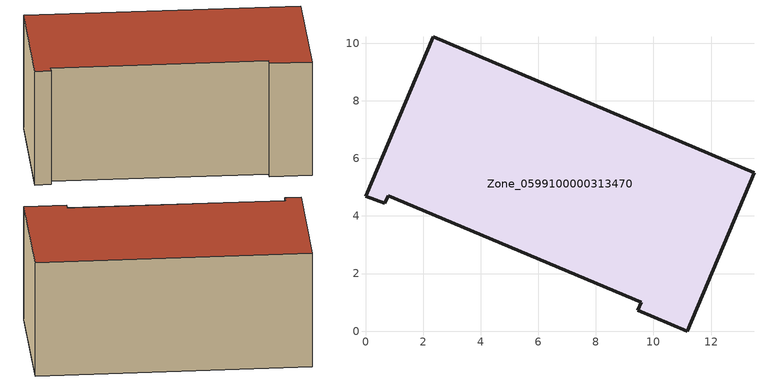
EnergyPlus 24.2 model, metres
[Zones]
Zone_0599100000313470
 floor ground (C_G): 13.49,5.5 11.18,0 9.45,0.73 9.57,1.01 0.79,4.71 0.67,4.44 0,4.69 2.35,10.22 z0
 wall outside (C_F): 0.67,4.44 0.79,4.71 9.57,1.01 9.45,0.73 11.18,0 13.49,5.5 2.35,10.22 0,4.69 0.67,4.44 z0:5.41
 roof outside (C_R): 2.35,10.22 0,4.69 0.67,4.44 0.79,4.71 9.57,1.01 9.45,0.73 11.18,0 13.49,5.5 z5.41
[BUILDING]
Pand.0599100000313470: North Axis=0; Terrain=City; Loads Convergence Tolerance Value=0.04; Temperature Convergence Tolerance Value=0.4; Solar Distribution=FullExterior; Maximum Number of Warmup Days=25; Minimum Number of Warmup Days=1
[Site:Location]
Rotterdam.The.Hague.AP_ZH_NLD Design_Conditions: Latitude=51.96; Longitude=4.45; Time Zone=1; Elevation=-4.5
[SITE:GROUNDTEMPERATURE:BUILDINGSURFACE]
18, 18, 18, 18, 18, 18, 18, 18, 18, 18, 18, 18
[MATERIAL] Thermal Absorptance=0.9; Solar Absorptance=0.7; Visible Absorptance=0.7
Name | Roughness | Thickness | Conductivity | Density | Specific Heat
G.TC.1975-1991 | MediumSmooth | 0.15 | 0.288461 | 540 | 1210
F.TC.1975-1991 | Rough | 0.3 | 0.230769 | 1920 | 840
R.TC.1975-1991 | MediumRough | 0.2 | 0.153846 | 1500 | 1000
[CONSTRUCTION]
C_G: G.TC.1975-1991
C_F: F.TC.1975-1991
C_R: R.TC.1975-1991
[ZONE]
Zone_0599100000313470: Type=1; Multiplier=1; Ceiling Height=Autocalculate; Volume=Autocalculate; Floor Area=autocalculate; Part of Total Floor Area=Yes
[ZONEINFILTRATION:DESIGNFLOWRATE]
Infil_Zone_0599100000313470: Zone or ZoneList or Space or SpaceList=Zone_0599100000313470; Schedule=AlwaysOn; Design Flow Rate Calculation Method=Flow/Area; Flow Rate per Floor Area=0.003; Constant Term Coefficient=1; Temperature Term Coefficient=0; Velocity Term Coefficient=0; Velocity Squared Term Coefficient=0
[HVACTEMPLATE:ZONE:IDEALLOADSAIRSYSTEM]
Zone_0599100000313470: Maximum Heating Supply Air Temperature=50; Minimum Cooling Supply Air Temperature=13; Maximum Heating Supply Air Humidity Ratio=0.0156; Minimum Cooling Supply Air Humidity Ratio=0.0077; Heating Limit=NoLimit; Cooling Limit=NoLimit; Dehumidification Control Type=ConstantSensibleHeatRatio; Cooling Sensible Heat Ratio=0.7; Dehumidification Setpoint=60; Humidification Control Type=None; Humidification Setpoint=30; Outdoor Air Method=None; Outdoor Air Flow Rate per Person=0.00944; Outdoor Air Flow Rate per Zone Floor Area=0; Outdoor Air Flow Rate per Zone=0; Demand Controlled Ventilation Type=None; Outdoor Air Economizer Type=NoEconomizer; Heat Recovery Type=None; Sensible Heat Recovery Effectiveness=0.7; Latent Heat Recovery Effectiveness=0.65
[ZONECONTROL:THERMOSTAT]
ThermostatControl_Zone_0599100000313470: Zone or ZoneList=Zone_0599100000313470; Control Type Schedule=DualSetpointControlType; Control 1=Thermostat_Zone_0599100000313470; Temperature Difference Between Cutout And Setpoint=0
[THERMOSTATSETPOINT:DUALSETPOINT]
Thermostat_Zone_0599100000313470: Heating Setpoint Temperature Schedule=HeatingSetpoint_Zone_0599100000313470; Cooling Setpoint Temperature Schedule=CoolingSetpoint_Zone_0599100000313470
[SCHEDULE:COMPACT]
HeatingSetpoint_Zone_0599100000313470: Through: 12/31, For: AllDays, Until: 24:00, 21
CoolingSetpoint_Zone_0599100000313470: Through: 12/31, For: AllDays, Until: 24:00, 24
DualSetpointControlType: Through: 12/31, For: AllDays, Until: 24:00, 4
AlwaysOn: Through: 12/31, For: AllDays, Until: 24:00, 1
